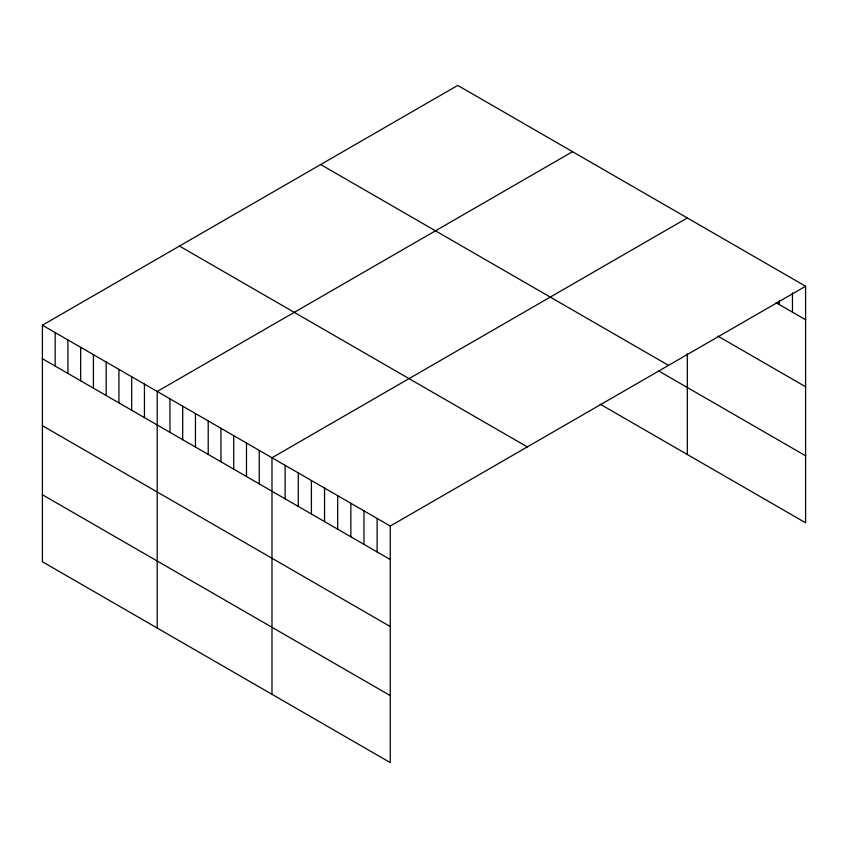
<?xml version="1.0" encoding="UTF-8"?>
<svg xmlns="http://www.w3.org/2000/svg" width="848" height="848" viewBox="0 0 848 848"><rect width="100%" height="100%" fill="white"/><g stroke="black" fill="none" stroke-linecap="round" stroke-linejoin="round"><path stroke-width="1.27" d="M42.4 325.208L390.26 526.036L390.26 762.596L42.4 561.758L42.4 325.208L457.74 85.404L805.6 286.242L805.6 522.792L600.172 404.189M572.538 151.686L157.198 391.479L157.198 628.029M687.325 217.957L271.985 457.75L271.985 694.311M390.26 526.036L805.6 286.242M776.037 302.672L805.6 319.738M717.991 336.168L805.6 386.752M320.682 164.544L668.542 365.371M658.631 370.936L805.6 455.789M179.458 246.068L527.318 446.907M42.4 358.704L390.26 559.532M42.4 425.707L390.26 626.545M42.4 494.744L390.26 695.583M792.456 292.825L792.456 312.149M779.323 300.701L779.323 304.57M687.325 353.616L687.325 454.517M377.116 518.446L377.116 551.953M363.972 510.867L363.972 544.363M350.839 503.277L350.839 536.773M337.695 495.688L337.695 529.184M324.551 488.098L324.551 521.594M311.407 480.519L311.407 514.015M298.273 472.93L298.273 506.426M285.129 465.34L285.129 498.836M259.234 450.394L259.234 483.89M246.482 443.027L246.482 476.523M233.719 435.66L233.719 469.156M220.968 428.304L220.968 461.8M208.216 420.937L208.216 454.433M195.453 413.57L195.453 447.066M182.702 406.203L182.702 439.699M169.95 398.846L169.95 432.342M144.436 384.112L144.436 417.608M131.684 376.756L131.684 410.252M118.932 369.389L118.932 402.885M106.17 362.022L106.17 395.518M93.418 354.655L93.418 388.151M80.666 347.298L80.666 380.794M67.914 339.931L67.914 373.427M55.152 332.564L55.152 366.06"/></g></svg>
